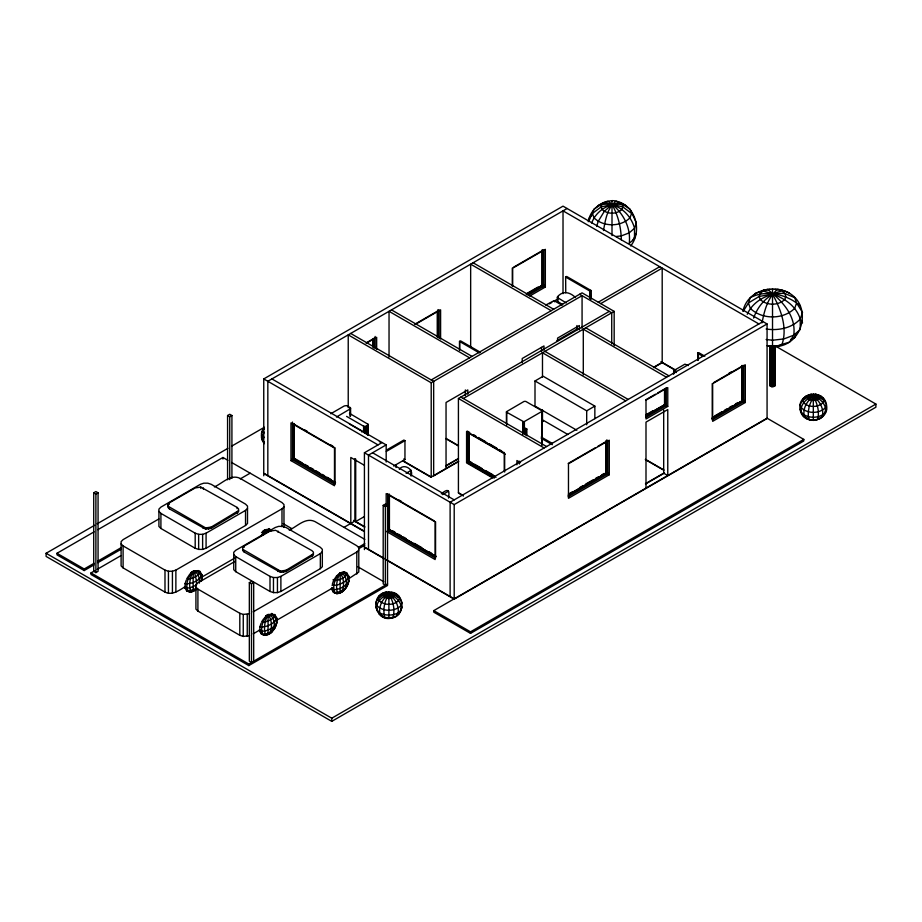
<?xml version="1.0" encoding="UTF-8"?>
<svg xmlns="http://www.w3.org/2000/svg" width="922" height="922" viewBox="0 0 922 922"><rect width="100%" height="100%" fill="white"/><g stroke="black" fill="none" stroke-linecap="round" stroke-linejoin="round"><path stroke-width="1.38" d="M261.468 532.328L262.551 532.951L265.294 532.248L265.386 529.724L269.305 529.044L271.402 529.977M342.638 572.159L340.206 572.919L340.114 592.996L336.542 593.549L333.13 591.682L336.542 593.549C344.471 592.454 349.98 584.606 349.023 576.803L346.799 572.781L344.84 572.101M262.09 633.771L264.441 635.166L268.106 634.025L265.271 635.327L261.514 634.163L259.289 630.129L261.514 634.163L265.271 635.327L269.524 633.875C274.491 630.567 277.568 624.401 276.923 618.432L274.698 614.409M344.125 589.792L340.114 592.996L343.791 590.518L347.271 585.781M603.484 230.558C605.362 220.185 607.16 207.784 616.15 201.123C635.592 205.249 642.611 230.996 630.694 245.955M762.045 322.827C764.326 310.76 767.738 297.403 777.626 289.324C817.33 295.005 805.736 353.483 767.404 346.027M263.162 534.944L265.386 529.724L268.97 529.77L270.895 531.084M596.649 226.501L598.171 221.43L604.325 211.334L612.001 204.58L619.665 202.483L630.06 209.121L636.376 222.894L634.52 228.276L634.52 238.763L629.242 243.339C631.305 226.316 621.693 210.354 607.84 201.123C598.343 203.578 590.898 210.55 588.547 220.197M392.933 617.59C395.423 609.119 393.003 598.332 386.664 592.097C368.443 594.344 375.807 624.171 392.933 617.59L384.877 617.59C382.376 609.119 384.808 598.332 391.135 592.097C405.392 593.595 405.53 616.645 391.135 618.143M190.9 572.597L193.286 571.352L194.703 573.127L196.467 580.756L196.467 585.09L189.725 587.913L185.068 588.005L185.068 583.672L186.29 580.03M276.323 621.705L276.923 622.765C273.742 628.343 266.228 631.904 259.877 631.201L259.877 626.868L261.099 623.226M332.393 584.029L333.614 580.387L336.542 575.996L340.206 572.919L344.125 572.239L347.271 573.634C344.724 578.106 338.697 580.964 333.614 580.387L333.13 579.535M264.303 427.255C260.43 431.899 260.43 439.056 264.303 443.701M262.171 435.991L261.502 437.927L264.107 442.33M376.775 604.671L375.773 607.563L378.377 611.978M742.959 311.106C747.454 290.361 772.463 283.93 789.532 293.15M775.206 345.865L775.206 385.212L774.422 386.318L771.484 386.652L770.031 385.811L770.608 384.117M795.663 335.02L794.752 337.683L791.041 339.238M800.861 407.72L800.192 409.656C802.774 426.598 830.169 421.527 826.458 404.758C823.842 387.805 796.493 392.887 800.192 409.656L803.592 416.387L807.926 418.404M823.853 414.059L823.046 416.387L815.567 420.225M753.631 318.078C757.965 305.343 768.383 293.715 781.96 290.995L784.853 293.496L794.752 297.668L796.585 302.981L802.52 312.431L800.238 319.058L800.238 329.546L793.738 335.17L789.532 342.189L783.216 343.987M591.705 223.02C595.981 210.931 609.177 202.471 622.027 204.511L622.846 206.908L631.547 213.443L630.06 217.765C620.783 227.1 603.219 227.1 593.929 217.765L592.443 213.443L593.929 209.121L604.325 202.483L622.846 206.908L622.027 209.306C616.864 214.492 607.125 214.492 601.974 209.306L601.144 206.908L601.974 204.511C617.21 201.987 630.855 214.065 634.52 228.276L629.242 232.851L621.324 235.905L616 236.516M186.82 588.812L186.693 590.967L190.451 592.131L195.994 589.803L189.367 591.498M197.93 570.534L199.878 571.214L202.102 575.236L201.353 581.194L201.353 576.861L199.751 573.369L196.882 571.398L193.286 571.352L191.327 572.654M261.041 633.31L261.641 632.008M259.877 626.868C266.228 627.571 273.742 624.01 276.923 618.432L276.323 617.371M271.76 630.948L271.69 632.146L269.305 633.391M264.303 432.199L262.505 435.933L262.505 440.82L264.407 442.468M260.834 536.339L265.386 529.724L268.095 530.634L269.04 528.571M588.213 221.718L592.443 213.443L601.144 206.908L612.001 204.58C618.155 215.206 621.094 227.607 621.324 239.835M632.757 240.469L636.376 233.381M747.235 314.275C753.447 300.146 769.824 292.355 784.853 293.496L785.867 296.446L784.853 299.396C778.514 305.77 766.516 305.77 760.177 299.396L759.163 296.446L760.177 293.496L763.07 290.995L767.404 289.324C781.614 300.388 796.447 315.497 793.738 335.17L784 338.916L772.521 340.241L766.136 339.503M341.105 592.062L342.915 591.382C347.329 587.279 350.487 580.526 346.672 574.936L343.791 572.965L340.206 572.919C336.991 578.739 335.643 585.966 337.348 592.466L338.616 593.503L341.624 592.247C344.609 586.427 344.102 578.209 340.206 572.919C335.32 577.875 331.701 586.162 335.089 592.811L337.36 593.699L340.206 592.397M804.652 398.281L805.886 396.045L811.083 394.178C817.676 399.053 823.795 406.245 822.608 415.015L820.764 418.358L817.457 419.498M264.107 428.626L261.502 433.029L262.505 435.933L264.407 437.57M824.499 412.952L826.458 409.656L825.789 407.72M754.092 295.501L755.498 293.15L763.07 290.995C778.502 295.167 795.064 302.531 800.238 319.058C791.756 328.29 778.133 330.837 766.136 329.016M743.247 311.244L748.445 302.981L750.278 297.668C764.672 289.946 783.735 293.669 796.585 302.981L794.752 308.294C783.32 319.784 761.71 319.784 750.278 308.294L748.445 302.981L759.163 296.446L772.521 294.106C780.819 309.147 787.976 328.301 781.729 345.197L772.521 346.257L767.254 345.646M189.632 574.429L186.693 578.82C191.776 579.385 197.804 576.538 200.351 572.066L197.216 570.672L193.286 571.352L189.632 574.429L194.703 573.127L197.216 570.672L194.507 570.96M263.715 618.72L261.514 622.016C266.596 622.581 272.624 619.734 275.171 615.262L272.025 613.868L265.709 615.792M272.497 629.841L274.698 626.545L275.171 627.398L272.82 630.418M169.348 502.859L167.85 504.357L167.85 507.342L169.348 508.829L205.664 529.17L211.242 528.306L238.579 511.894L238.579 508.909L237.092 507.423L200.766 487.081L195.187 487.945L169.348 502.859L169.348 504.115L167.85 505.613M167.85 506.086L205.664 527.914L211.242 527.05L238.579 510.638M158.918 511.399L160.912 513.393L195.187 533.181L198.645 534.334L202.621 534.334L206.079 533.181L245.529 510.408L247.511 508.414M350.591 408.653L336.461 417.055M245.529 525.482L247.511 523.489L247.511 506.109L245.529 504.115L211.242 484.327L207.796 483.174L203.808 483.174L200.362 484.327L160.912 507.1L158.918 509.094L158.918 526.474L160.912 528.467L195.187 548.256L198.645 549.408L202.621 549.408L206.079 548.256L245.529 525.482L245.529 510.408M244.169 546.055L242.67 547.553L242.67 550.538L244.169 552.024L280.484 572.366L286.062 571.502L313.399 555.09L313.399 552.105L311.913 550.618L275.586 530.277L270.008 531.141L244.169 546.055L244.169 547.311M121.105 543.911L123.099 545.905L164.992 570.096L168.438 571.237L172.426 571.237L175.871 570.096L281.982 508.829L283.976 506.835M368.178 424.927L365.458 426.494L363.602 426.206L346.591 416.387M575.535 297.564C569.957 292.147 562.858 290.2 557.361 296.965L557.361 301.31L562.674 304.594M242.67 549.282L280.484 571.11L286.062 570.245L313.399 553.834M233.739 554.595L235.732 556.588L270.008 576.377L273.465 577.529L277.441 577.529L280.887 576.377L320.337 553.603L322.331 551.61M411.039 470.404L406.118 473.286M590.875 290.557L589.688 290.972L565.647 277.049M320.337 568.678L322.331 566.684L322.331 549.305L320.337 547.311L286.062 527.522L282.616 526.37L278.628 526.37L275.182 527.522L235.732 550.296L233.739 552.29L233.739 569.669L235.732 571.663L270.008 591.451L273.465 592.604L277.441 592.604L280.887 591.451L320.337 568.678L320.337 553.603M253.158 611.862L356.802 552.024L358.796 550.031M349.392 578.29L358.796 572.032L358.796 547.737L356.802 545.743L314.898 521.552C305.424 516.965 297.184 526.6 289.208 530.104M448.588 491.138L442.641 494.618M542.101 411.304L523.869 421.827L506.409 412.088M688.411 365.561L684.908 364.167L673.752 370.609L673.556 373.779M697.597 353.114L698.784 352.7L704.846 356.203M262.505 430.136L264.407 428.488M591.59 215.679L589.469 217.511L589.469 220.128M376.775 599.773L379.622 597.318M394.305 616.322L393.037 617.417L396.345 616.276L398.189 612.923L401.035 610.468L401.035 605.57L402.027 602.677L398.627 595.935C393.487 592.316 387.275 590.345 381.454 593.964M262.643 532.029L265.386 529.724L266.804 531.51L268.095 530.634M265.363 616.853L268.106 614.548L271.69 614.594L274.572 616.564L276.174 620.057M268.106 634.025L266.516 635.131L265.248 634.094C263.542 627.594 264.891 620.368 268.106 614.548L270.814 615.458C275.528 619.976 275.424 628.447 270.814 632.999L269.005 633.679M263.427 531.026L265.386 529.724L262.989 530.98M266.147 615.85L268.106 614.548C272.002 619.826 272.52 628.055 269.524 633.875L268.014 634.624L268.106 614.548C263.219 619.492 259.612 627.79 262.989 634.44C270.561 633.84 278.018 627.87 276.323 619.538M269.086 633.368L272.025 631.42M364.282 531.21L263.75 473.182L263.75 378.93L563.019 206.148L767.069 323.956L767.069 418.196L433.789 610.618L433.789 612.185L470.52 633.391L803.8 440.981L803.8 439.402L767.069 418.196M567.111 208.499L267.829 381.282L267.829 475.533M93.71 492.809L95.888 491.553L98.066 492.809L98.066 571.352L95.888 572.608L93.71 571.352L93.71 492.809L95.888 494.065L98.066 492.809M227.573 479.786L227.573 415.534L229.739 414.266L231.918 415.534L231.918 478.357M227.573 415.534L229.739 416.79L231.918 415.534M367.002 342.408L375.162 337.694M366.161 343.364L376.66 337.302L376.66 349.426M414.912 324.175L439.103 310.207M513.612 267.184L542.632 250.438M415.2 324.475L440.601 309.815L440.601 339.031M776.105 346.442L875.9 404.067L875.9 407.201L331.77 721.361L46.1 556.427L46.1 553.281L94.666 525.252M97.156 523.811L227.895 448.323M231.629 446.167L264.003 427.485M94.102 564.84L84.19 570.568L56.98 554.86L56.98 553.281L94.136 531.833M97.859 529.689L222.94 457.473L227.884 460.32M527.038 293.369L537.918 287.088M526.255 294.325L542.32 285.301L542.32 250.116M526.474 294.441L542.32 285.301M526.911 294.694L543.842 284.921M528.122 295.247L543.842 286.177L543.842 249.874M529.62 296.112L545.34 287.042L545.34 249.343L512.69 268.187L512.69 286.097M330.756 413.759L344.286 405.945L346.511 405.599L350.591 407.962L350.591 415.845M158.872 518.959L123.099 539.624L121.105 541.606L121.105 565.901L123.099 567.894L164.992 592.085C172.426 595.946 179.606 589.896 185.748 586.38M214.4 486.908C222.363 483.405 230.604 473.77 240.077 478.357L281.982 502.548L283.976 504.541L283.976 527.453M56.98 553.281L84.19 568.989L94.102 563.273M97.813 561.129L121.347 547.541M240.239 478.898L250.15 473.182M97.813 562.697L121.347 549.109M545.72 305.044L554.076 300.687L562.028 305.159M549.339 303.891L551.748 302.508M554.157 301.114L557.833 298.993M387.54 505.371L385.361 506.627L385.361 585.17L383.195 583.914L383.195 505.371L385.361 504.115L387.54 505.371L387.54 585.482L248.79 665.592L90.99 574.487L90.99 572.919L94.712 570.776M97.19 569.347L120.724 555.759M290.96 460.608L334.49 485.744L334.49 448.046L290.96 422.91L290.96 460.608L293 459.433M293.98 423.682L293.98 458.868L335.55 482.621M431.208 379.956L582.07 292.85L614.167 311.382L614.167 345.658M294.637 459.744L293.542 460.378L293.542 424.074M348.228 407.697L348.228 334.87L431.208 382.78L582.07 295.674L582.07 328.255M598.263 302.197L659.749 266.7M600.706 303.615L662.192 268.118L662.192 362.669L674.593 369.837M556.807 340.737L577.852 328.589M383.829 558.202L364.421 547L364.421 452.76L382.1 442.548M463.386 495.909L458.418 493.051L458.418 398.488L609.281 311.382M463.317 398.488L614.167 311.382M386.18 462.037L386.18 444.9L368.5 455.111L368.5 549.362M386.456 450.086L403.871 440.036L404.954 440.658L404.954 459.513L393.648 466.036M386.295 451.434L404.954 440.658M576.849 430.263L535.002 406.106L535.002 380.97L543.162 376.257L594.851 406.106L594.851 418.669M201.78 577.126L235.098 557.891M234.926 561.44L197.907 582.819L195.925 584.802L195.925 609.096L197.907 611.09L239.812 635.281L243.258 636.434L249.539 635.661M399.318 469.367C403.594 462.879 414.335 469.263 411.039 476.063L410.935 470.197M446.064 465.622L458.43 458.476M446.064 465.933L458.43 458.799M344.01 527.372L354.889 521.08L354.889 458.58M458.603 461.207L431.208 477.02L402.718 460.574M458.603 461.519L433.663 475.925L433.663 381.362L350.683 333.453M253.688 582.658L251.51 583.914L251.51 662.457L249.332 661.201L249.332 582.658L251.51 581.402L253.688 582.658L253.688 661.201M364.282 516.608L355.708 521.552L355.708 459.052M468.341 460.608L467.258 461.242L494.284 476.847M469.713 432.499L467.258 431.081L467.258 462.498L468.341 461.864M468.779 432.718L468.779 461.611L494.999 476.501M526.842 429.041L525.206 428.096L524.122 428.718L525.747 429.664L526.842 429.041L526.842 435.772M653.583 367.325L662.192 362.358M653.583 367.648L660.959 363.383M441.281 493.835C447.827 488.395 450.005 489.34 448.484 498.041M535.002 380.97L586.692 410.82L594.851 406.106M358.6 547.219L364.789 543.646M387.678 494.123L387.678 530.427L388.761 529.804M389.199 494.365L389.199 529.551L436.21 556.439M389.856 530.427L388.761 531.06L388.761 494.757M358.6 548.786L364.789 545.213M762.99 321.594L450.12 502.236L450.12 596.476M364.421 452.76L454.2 504.588L767.069 323.956M645.723 399.825L655.392 394.247M657.812 392.853L666.272 387.966M253.158 633.852L260.569 629.576M276.6 620.322L333.361 587.556M645.838 414.842L653.099 410.647M646.172 415.154L664.75 404.677L664.75 389.695M646.391 415.28L664.75 404.677M645.723 416.168L666.272 404.297M645.723 417.424L666.272 405.553L666.272 388.047M568.206 463.432L595.416 447.723M597.882 446.294L607.782 440.578L606.688 439.955M667.77 406.418L645.999 418.98L645.999 400.136L667.77 387.574L667.77 406.418L665.188 404.931M728.876 373.306L731.319 371.9M713.582 382.642L742.602 365.884M90.99 572.919L248.79 664.024L387.54 583.914M568.355 494.134L572.066 491.991M579.489 487.703L583.2 485.56M585.666 484.131L593.088 479.855M595.566 478.426L598.032 476.997M601.743 474.853L604.221 473.424M568.655 494.457L606.261 472.998L606.261 440.958M568.874 494.584L606.261 472.998M568.206 495.471L607.782 472.629L606.688 471.995M568.206 496.728L607.782 473.885L607.782 440.762M609.281 474.749L568.471 498.306L568.471 463.754L609.281 440.186L609.281 474.749L606.688 473.251M714.907 415.799L722.168 411.615M724.588 410.209L727.009 408.815M729.417 407.42L731.838 406.026M735.468 403.928L737.888 402.534M712.821 417.516L742.291 400.747L742.291 365.561M711.819 418.346L742.291 400.747M712.372 418.519L743.812 400.367M712.372 419.775L743.812 401.623L743.812 365.331M745.31 402.488L712.66 421.342L712.66 383.644L745.31 364.789L745.31 402.488L743.27 401.312M645.504 483.67L664.071 472.951M645.504 483.992L664.071 473.274M767.069 418.519L454.2 599.15L386.86 560.276M433.789 610.618L470.52 631.824L803.8 439.402M46.1 553.281L331.77 718.215L875.9 404.067M265.294 532.248L266.804 531.51M396.46 615.308L398.627 614.306L402.027 607.563L401.37 605.627M598.171 205.468C604.521 203.22 611.712 197.85 618.374 202.391M777.626 346.027L781.96 344.355M195.925 587.107L197.907 589.1L239.812 613.291L243.258 614.432L249.539 613.672M817.457 394.916C809.078 396.564 799.616 402.891 801.195 412.549C807.43 418.819 819.22 418.819 825.455 412.549L825.455 407.662L826.458 404.758L823.046 398.027L817.457 394.916L820.764 396.045L821.998 398.281M763.301 290.142L769.882 289.393M809.297 394.731L811.982 394.42M384.877 592.65L392.933 592.65M775.148 289.393L781.729 290.142M814.668 394.42L817.353 394.731L815.567 394.178C808.974 399.053 802.855 406.245 804.042 415.015L805.886 418.358L811.083 420.225M336.542 575.996L341.624 574.706L343.791 572.965L343.86 571.767M331.978 585.24C338.328 585.943 345.842 582.381 349.023 576.803L348.424 575.743M340.206 572.919L342.915 573.83C346.926 577.575 347.145 583.822 345.082 588.639L340.034 591.544L335.089 592.811L333.614 592.535L331.39 588.513L331.978 589.573C338.328 590.276 345.842 586.715 349.023 581.137L348.424 580.076M185.068 583.672C191.407 584.375 198.922 580.814 202.102 575.236L201.515 574.176M264.441 617.625L269.524 616.322L271.69 614.594L271.76 613.395M384.877 617.59L386.664 618.143M619.48 203.013L625.819 205.468M379.173 614.306L382.423 615.815M758.91 323.956L563.019 210.861L563.019 293.68M590.875 299.097L590.772 290.338L566.661 276.462L565.647 276.934L565.751 292.793M702.552 356.123L697.597 353.23M579.615 294.268L611.724 312.8L611.724 343.941M543.3 285.866L545.34 287.042M541.663 286.177L542.758 286.811L542.758 250.507M741.634 401.623L742.729 402.257L742.729 365.953M566.292 302.912L557.361 297.541M660.97 361.655L675.849 370.241M676.16 372.626L673.556 371.036M473.101 262.77L553.638 309.262M585.747 327.806L668.992 375.865M551.195 310.679L470.658 264.188L470.658 347.006M666.548 377.282L583.292 329.212L583.292 374.908M544.937 351.363L628.182 399.433M625.738 400.84L542.482 352.78L542.482 377.052M480.466 352.308L460.551 340.863L459.536 341.336L459.536 349.98M459.536 341.451L479.371 352.942M391.493 309.896L472.018 356.388M469.575 357.805L389.038 311.313L389.038 356.998M645.423 459.329L664.059 470.093M645.423 459.64L662.814 469.69M542.101 445.326L541.802 410.659L525.747 401.393L524.122 401.393L506.409 411.742L506.409 423.428M567.86 434.504L543.162 420.236L543.162 421.492M541.237 437.04L552.347 443.447M541.237 438.296L552.347 444.704M460.862 397.071L546.562 446.548M458.418 398.488L544.118 447.965M473.401 434.631L475.856 436.048M478.311 437.466L485.687 441.719M489.375 443.851L496.751 448.104M499.205 449.521L501.66 450.939M472.709 434.735L475.187 436.164M478.91 438.307L481.388 439.736M483.854 441.165L497.477 449.026M501.199 451.181L503.677 452.61M520.538 462.625L516.908 460.527L516.908 464.815M505.348 454.327L467.258 432.337L468.341 431.703L468.341 463.121M446.029 438.457L458.418 445.614M446.029 438.768L458.418 445.925M469.575 461.323L472.029 462.74M474.484 464.158L481.86 468.411M485.548 470.543L492.924 474.795M468.779 461.611L496.024 477.342M467.258 462.498L494.284 478.103M492.383 477.78L466.578 462.89L466.578 431.473L504.668 453.463L504.668 472.029M349.45 413.333L368.178 424.351L368.178 435.345M271.909 378.93L386.18 444.9M349.45 424.016L361.424 430.92M379.38 441.603L380.198 442.076M403.871 458.879L404.954 459.513M263.75 378.93L378.02 444.9M458.418 492.728L463.386 495.598M402.718 460.896L431.208 477.342L431.208 382.78M372.58 452.76L454.2 499.874M304.928 429.998L307.36 431.404M330.468 444.75L332.9 446.156M292.458 423.302L334.744 447.723M364.282 465.241L350.809 457.473L350.809 523.442M399.053 500.058L401.519 501.476M387.678 493.985L434.204 520.849M383.195 505.371L385.361 506.627M294.786 458.58L302.255 462.89M304.733 464.319L308.467 466.474M310.956 467.915L313.445 469.356M315.935 470.785L319.657 472.94M322.147 474.381L324.636 475.81M327.126 477.25L330.86 479.405M293.98 458.868L335.331 482.736M292.458 458.488L334.744 482.909M334.744 484.165L292.458 459.744L292.458 422.046M392.438 530.669L394.893 532.075M398.558 534.195L401.012 535.613M403.456 537.03L405.911 538.436M414.474 543.392L421.827 547.633M429.168 551.875L431.611 553.281M389.199 529.551L436.002 556.565M387.678 529.17L435.426 556.738M387.678 530.427L435.426 557.994M386.18 531.291L435.149 559.562L435.149 521.864L386.18 493.593L386.18 506.166M353.622 520.354L364.766 526.785M353.622 520.665L364.766 527.096M364.363 531.579L263.75 473.493L263.75 475.798M231.595 462.464L364.824 539.382M386.18 559.573L454.2 598.839L454.2 504.588M384.37 558.836L364.421 547.311L364.421 549.616M283.169 523.661L291.871 528.675M357.724 566.696L383.817 581.759M249.332 582.658L251.51 583.914M798.072 303.926L800.238 305.793M823.553 400.217L825.455 401.854M383.506 616.322L384.774 617.417L381.454 616.276L379.622 612.923L376.775 610.468L376.775 605.57L375.773 602.677L379.173 595.935L384.774 592.823C391.735 594.494 398.903 598.194 401.035 605.57C394.8 611.839 383.01 611.839 376.775 605.57C378.896 598.194 386.064 594.494 393.037 592.823L396.345 593.964L398.189 597.318M202.102 579.569L201.515 576.342M185.068 588.005L184.469 586.934L186.693 590.967L190.451 592.131L194.703 590.679L195.844 588.628L188.169 591.244C184.792 584.594 188.399 576.296 193.286 571.352L195.994 572.262L198.172 574.925L199.371 578.797L199.371 583.13M801.61 320.257L802.52 322.919M774.999 384.624L775.206 385.212M813.319 393.925L813.319 420.49M774.999 346.453L774.999 385.811M774.422 345.554L774.422 386.318M773.546 345.888L773.546 386.652M772.521 288.736L772.521 386.767M771.484 345.888L771.484 386.652M770.608 345.554L770.608 386.318M770.031 346.453L770.031 385.811M769.824 345.865L769.824 385.212M742.072 365.435L742.072 400.621M712.257 383.552L712.257 419.844M698.415 352.642L698.415 359.753M698.242 352.7L698.242 359.81M697.7 353.011L697.7 360.444M673.752 370.609L673.752 373.975M665.188 388.681L665.188 406.187M664.532 389.58L664.532 404.551M663.69 410.06L663.69 473.182L667.77 475.533L667.77 409.564L645.999 422.126L645.999 488.095M612.001 200.639L612.001 235.617M606.688 441.396L606.688 474.507M606.042 440.831L606.042 472.882M590.772 290.338L590.772 299.189M590.23 290.972L590.23 298.083M590.057 291.029L590.057 298.14M589.861 291.029L589.861 298.14M589.688 290.972L589.688 296.665M586.692 410.82L586.692 424.777M579.35 329.822L579.35 325.524L557.58 338.086L557.58 340.956M576.895 325.547L576.895 329.846M557.856 296.469L557.856 301.805M554.595 300.86L554.595 301.805M543.98 350.245L543.98 345.946L522.209 358.508L522.209 362.807M542.482 409.898L542.482 421.319M542.101 249.989L542.101 285.175M541.802 410.659L541.802 444.681M541.537 347.398L541.537 351.697M525.747 429.664L525.747 435.046M524.388 421.654L524.388 434.412M523.869 421.827L523.869 433.167M523.281 421.827L523.281 433.167M522.762 421.654L522.762 434.412M519.363 461.161L519.363 464.008M512.286 268.095L512.286 286.246M506.708 412.388L506.708 425.146M504.253 452.437L504.253 471.004M470.52 631.824L470.52 633.391M468.998 432.591L468.998 461.484M467.8 394.224L467.8 389.925L446.041 402.488L446.041 468.468M465.356 389.948L465.356 395.688M459.64 341.543L459.64 350.083M439.103 310.345L439.103 338.27M438.008 309.585L438.008 337.51M437.57 310.587L437.57 337.325M437.362 311.867L437.362 337.198M435.564 521.771L435.564 558.075M395.976 464.7L395.976 467.489M389.418 494.238L389.418 529.424M388.9 591.843L388.9 618.397M375.162 336.438L375.162 348.562M374.078 338.42L374.078 347.836M373.641 339.434L373.641 347.606M373.422 339.308L373.422 347.479M372.984 339.135L372.984 347.214M367.682 423.855L367.682 435.046M366.322 426.206L366.322 434.458M365.458 426.494L365.458 433.375M364.467 426.494L364.467 433.375M363.602 426.206L363.602 431.703M362.023 431.519L362.023 432.211M356.802 552.024L356.802 574.014M350.003 407.363L350.003 416.444M334.893 447.942L334.893 484.246M331.978 587.406L331.978 589.573M331.77 718.215L331.77 721.361M311.913 555.321L311.913 556.588M294.199 423.555L294.199 458.741M286.062 570.245L286.062 571.502M283.469 571.11L283.469 572.366M281.982 508.829L281.982 526.704M280.887 576.377L280.887 591.451M280.484 571.11L280.484 572.366M278.167 531.141L278.167 532.397M277.902 570.245L277.902 571.502M277.441 577.529L277.441 592.604M273.465 577.529L273.465 592.604M270.008 576.377L270.008 591.451M248.79 664.024L248.79 665.592M247.246 614.432L247.246 636.434M244.169 550.768L244.169 552.024M243.258 614.432L243.258 636.434M239.812 613.291L239.812 635.281M237.092 507.423L237.092 508.679M237.092 512.125L237.092 513.393M235.732 556.588L235.732 571.663M229.739 416.79L229.739 479.613M222.94 457.473L222.94 459.041M211.242 527.05L211.242 528.306M208.66 527.914L208.66 529.17M206.079 533.181L206.079 548.256M205.664 527.914L205.664 529.17M203.359 487.945L203.359 489.202M203.082 527.05L203.082 528.306M202.621 534.334L202.621 549.408M200.766 487.081L200.766 488.337M198.645 534.334L198.645 549.408M197.907 589.1L197.907 611.09M195.187 533.181L195.187 548.256M175.871 570.096L175.871 592.085M172.426 571.237L172.426 593.238M169.348 507.573L169.348 508.829M168.438 571.237L168.438 593.238M164.992 570.096L164.992 592.085M160.912 513.393L160.912 528.467M123.099 545.905L123.099 567.894M95.888 494.065L95.888 572.608M84.19 568.989L84.19 570.568M193.124 577.829L193.194 591.428L193.286 590.829L191.707 591.936L190.428 590.898C188.722 584.398 190.07 577.172 193.286 571.352L193.124 577.829M809.297 405.968L808.306 411.765L808.306 416.652L809.297 419.671L817.353 419.671C820.027 411.904 817.134 403.145 813.319 396.206L809.193 394.916L803.592 398.027L800.192 404.758L801.195 407.662C807.43 413.932 819.22 413.932 825.455 407.662C823.15 400.321 815.636 395.135 807.926 396.011L807.488 397.301L802.797 400.344L803.592 402.672C808.594 407.697 818.056 407.697 823.046 402.672L823.853 400.344L819.162 397.301L813.319 396.206L807.488 397.301L809.193 399.687L813.319 400.667L817.457 399.687L819.162 397.301L818.724 396.011L813.319 396.206L809.297 405.968M381.454 602.562L379.622 608.036L379.622 612.923C385.384 615.792 392.415 615.792 398.189 612.923C399.03 605.524 394.927 598.251 388.9 594.125L383.506 593.918L383.056 595.209L378.377 598.263L379.173 600.591C384.174 605.616 393.636 605.616 398.627 600.591L399.433 598.263L394.743 595.209L388.9 594.125L383.056 595.209L384.774 597.594L388.9 598.585L393.037 597.594L394.743 595.209L394.305 593.918L388.9 594.125L384.774 597.594L381.454 602.562"/></g></svg>
